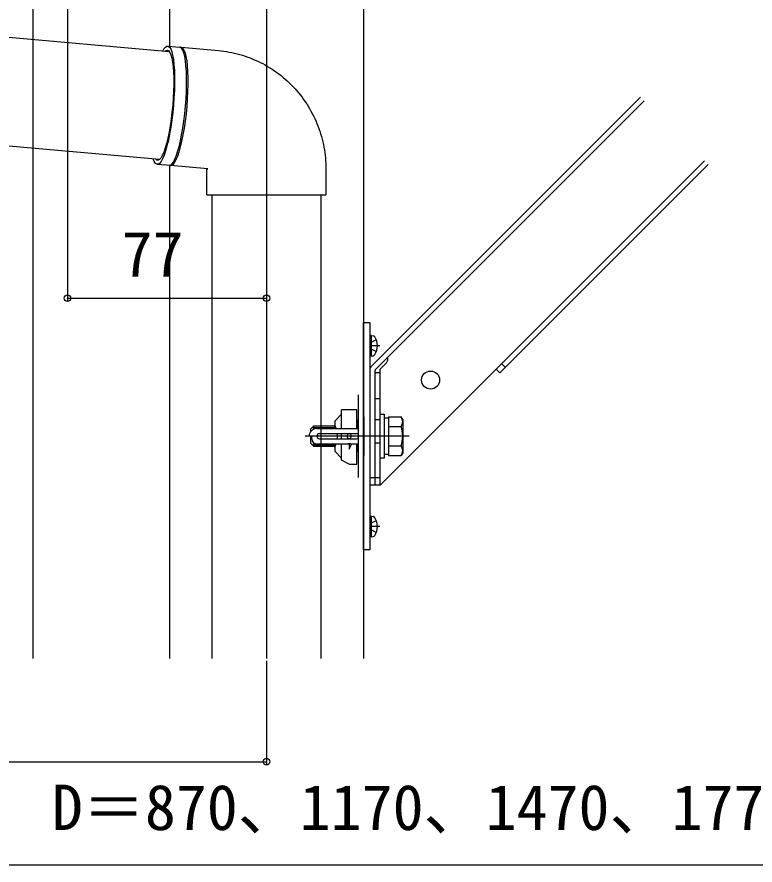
# Model space of a CAD drawing. Units: millimetres, scale not verified. Extents: x -1050 to 1050, y -1565 to 1556.
# Drawn here: x 66 to 351.5, y 144 to 472.2 of the extents above; entities that cross this region are included whole.
import ezdxf
from ezdxf.enums import TextEntityAlignment as Align

# ---------------------------------------------------------------- set-up
doc = ezdxf.new("R2010")
doc.units = ezdxf.units.MM
doc.header["$LTSCALE"] = 8
for name, color, linetype in [('0-4_YKK_12', 2, 'Continuous'), ('0-5_YKK_13', 4, 'Continuous'), ('0-6_YKK_D', 6, 'Continuous')]:
    doc.layers.add(name, color=color, linetype=linetype)
doc.styles.add('ＭＳ ゴシック', font='')
doc.styles.get('ＭＳ ゴシック').set_extended_font_data('MS Gothic')

msp = doc.modelspace()

# ---------------------------------------------------------------- linework, layer by layer
at = {"layer": '0-4_YKK_12'}
for p, q in [((162.5, 565), (162.5, 224)), ((125, 544), (125, 460.931)), ((200, 544), (200, 224)), ((125, 414.749), (125, 224)), ((198, 326), (198, 294))]:
    msp.add_line(p, q, dxfattribs=at)
at = {"layer": '0-5_YKK_13'}
for p, q in [((36.986, 466.758), (124.863, 458.935)), ((124.323, 460.991), (128.974, 460.577)), ((129.464, 460.533), (143.905, 459.248)), ((203.232, 337.23), (307.251, 441.249)), ((204.646, 335.815), (308.665, 439.835)), ((121.161, 417.098), (33.282, 424.921)), ((125.385, 414.714), (120.245, 415.172)), ((139.826, 413.429), (125.385, 414.714)), ((332, 416.5), (206.5, 291)), ((252.804, 334.476), (333.414, 415.086)), ((139.5, 403.426), (139.5, 413.426)), ((139.5, 413.426), (139.895, 413.426)), ((139.895, 413.426), (139.826, 413.429)), ((185.5, 413.426), (185.5, 403.426)), ((139.5, 403.426), (139.895, 403.426)), ((139.895, 403.426), (185.5, 403.426)), ((141.5, 224), (141.5, 403.426)), ((183.5, 403.426), (183.5, 224)), ((203, 349), (202.5, 348.912)), ((202.5, 348.912), (202.5, 341.088)), ((203, 349), (203.802, 348.859)), ((203, 349), (203, 341)), ((206.4, 345), (202.5, 345)), ((203, 341), (202.5, 341.088)), ((203, 341), (203.802, 341.141)), ((206.5, 335.99), (208.888, 338.378)), ((202.5, 335.462), (202.5, 291)), ((204.5, 291), (204.5, 335.462)), ((206.5, 291), (206.5, 335.99)), ((251.39, 335.89), (252.804, 334.476)), ((254.925, 336.597), (253.511, 338.011)), ((206.5, 334.5), (204.5, 334.5)), ((204.5, 324.537), (206.5, 324.537)), ((191.5, 318.5), (189, 315.75)), ((197.5, 320.2), (191.5, 320.2)), ((191.5, 313), (191.5, 320.2)), ((197.5, 313), (197.5, 320.2)), ((189, 315.75), (189, 314.25)), ((198, 316), (197.5, 316)), ((198, 313), (198, 316)), ((200, 313), (200, 317.5)), ((200.3, 317.5), (200, 317.5)), ((200.3, 302.5), (200.3, 317.5)), ((206.5, 316.327), (204.5, 316.327)), ((208.1, 317.05), (209.7, 317.05)), ((209.7, 317.506), (214.619, 317.506)), ((209.7, 317.506), (209.7, 302.494)), ((215.2, 316.5), (214.619, 317.506)), ((215.2, 316.5), (215.2, 303.5)), ((179.7, 312.8), (180.9, 314)), ((179.7, 311.926), (179.7, 312.8)), ((180.252, 313.352), (189.381, 313.352)), ((180.9, 314), (189.117, 314)), ((180.9, 312.791), (180.9, 314)), ((182, 313), (198, 313)), ((200, 313), (200.3, 313)), ((209.7, 314), (209.7, 306)), ((209.7, 313.753), (214.619, 313.753)), ((217.7, 310), (177.5, 310)), ((180, 310), (179, 310)), ((179.7, 307.2), (179.7, 310)), ((180, 309), (180, 310)), ((183, 311), (197.3, 311)), ((183, 309), (197.3, 309)), ((191.5, 309), (191.5, 311)), ((193.75, 309.75), (193.75, 310.25)), ((195.25, 309.75), (195.25, 310.25)), ((179.7, 307.2), (180.9, 306)), ((180.252, 306.648), (189.381, 306.648)), ((180.9, 306), (180.9, 307.33)), ((189.117, 306), (180.9, 306)), ((182, 307), (198, 307)), ((189, 305.75), (189, 304.25)), ((191.5, 300.7), (191.5, 307)), ((195, 307), (194, 307)), ((194.5, 305), (195.5, 307)), ((194.5, 307), (194.5, 305)), ((197.5, 299.2), (197.5, 307)), ((198, 304), (198, 307)), ((200, 302.5), (200, 307)), ((200, 307), (200.3, 307)), ((204.5, 307.365), (206.5, 307.365)), ((209.7, 306.247), (214.619, 306.247)), ((191.5, 301.5), (189, 304.25)), ((198, 304), (197.5, 304)), ((200.3, 302.5), (200, 302.5)), ((209.7, 302.95), (208.1, 302.95)), ((209.7, 302.494), (214.619, 302.494)), ((215.2, 303.5), (214.619, 302.494)), ((194.5, 299.2), (191.5, 300.7)), ((194.5, 299.2), (197.5, 299.2)), ((206.5, 291), (202.5, 291)), ((203, 279), (202.5, 278.912)), ((202.5, 278.912), (202.5, 271.088)), ((203, 279), (203.802, 278.859)), ((203, 279), (203, 271)), ((206.4, 275), (202.5, 275)), ((203, 271), (202.5, 271.088)), ((203, 271), (203.802, 271.141))]:
    msp.add_line(p, q, dxfattribs=at)
for points in [[(122.428, 459.152), (122.846, 459.873), (123.424, 460.588), (123.984, 460.949), (124.517, 460.949), (125.015, 460.588), (125.47, 459.873), (125.875, 458.813), (126.223, 457.427), (126.509, 455.736), (126.728, 453.766), (126.877, 451.549), (126.954, 449.12), (126.957, 446.516), (126.887, 443.78), (126.744, 440.953), (126.53, 438.081)], [(124.895, 414.758), (125.235, 414.8), (125.795, 415.161), (126.373, 415.876), (126.96, 416.936), (127.546, 418.322), (128.123, 420.013), (128.681, 421.983), (129.212, 424.2), (129.706, 426.629), (130.157, 429.233), (130.557, 431.969), (130.9, 434.796), (131.181, 437.667), (131.394, 440.539), (131.537, 443.366), (131.608, 446.102), (131.605, 448.706), (131.528, 451.135), (131.379, 453.352), (131.159, 455.322), (130.873, 457.013), (130.525, 458.399), (130.12, 459.459), (129.666, 460.174), (129.168, 460.535), (128.974, 460.577)], [(129.301, 460.531), (129.657, 460.491), (130.155, 460.131), (130.61, 459.415), (131.015, 458.356), (131.363, 456.97), (131.649, 455.278), (131.868, 453.309), (132.017, 451.092), (132.094, 448.662), (132.097, 446.059), (132.027, 443.322), (131.884, 440.496), (131.67, 437.624)], [(123.392, 459.066), (123.729, 459.302), (124.243, 459.389), (124.724, 459.127), (125.165, 458.519), (125.559, 457.575), (125.9, 456.312), (126.18, 454.749), (126.397, 452.912), (126.547, 450.832), (126.626, 448.543), (126.634, 446.082), (126.571, 443.489), (126.437, 440.808), (126.235, 438.081)], [(143.905, 459.248), (146.009, 459.006), (147.057, 458.857), (148.101, 458.679), (149.14, 458.473), (150.174, 458.243), (151.203, 457.989), (152.226, 457.712), (153.241, 457.412), (154.25, 457.088), (155.251, 456.74), (156.243, 456.369), (157.227, 455.975), (158.201, 455.558), (159.165, 455.118), (160.119, 454.656), (161.062, 454.171), (161.993, 453.665), (162.913, 453.137), (163.82, 452.588), (164.714, 452.018), (165.594, 451.427), (166.461, 450.816), (167.313, 450.185), (168.151, 449.534), (168.973, 448.863), (169.779, 448.174), (170.57, 447.466), (171.343, 446.74), (172.1, 445.996), (172.84, 445.235), (173.561, 444.457), (174.265, 443.662), (174.95, 442.851), (175.616, 442.024), (176.263, 441.182), (176.89, 440.325), (177.498, 439.454), (178.085, 438.569), (178.652, 437.671)], [(126.53, 438.081), (126.25, 435.21), (125.907, 432.383), (125.507, 429.647), (125.056, 427.043), (124.561, 424.614), (124.031, 422.397), (123.473, 420.427), (122.896, 418.736), (122.309, 417.35), (121.723, 416.29), (121.144, 415.575), (120.584, 415.214), (120.051, 415.214), (119.553, 415.575), (119.098, 416.29), (118.704, 417.317)], [(126.235, 438.081), (125.968, 435.355), (125.641, 432.674), (125.258, 430.081), (124.827, 427.62), (124.354, 425.331), (123.847, 423.251), (123.314, 421.414), (122.765, 419.851), (122.207, 418.588), (121.651, 417.644), (121.105, 417.036), (120.579, 416.774), (120.08, 416.861), (119.668, 417.231)], [(131.67, 437.624), (131.39, 434.752), (131.047, 431.926), (130.647, 429.189), (130.196, 426.586), (129.701, 424.156), (129.171, 421.939), (128.613, 419.97), (128.036, 418.278), (127.449, 416.892), (126.863, 415.833), (126.285, 415.117), (125.725, 414.757), (125.385, 414.714)], [(178.652, 437.671), (179.198, 436.759), (179.723, 435.836), (180.226, 434.9), (180.708, 433.953), (181.168, 432.995), (181.606, 432.026), (182.021, 431.048), (182.414, 430.06), (182.784, 429.064), (183.131, 428.059), (183.455, 427.047), (183.756, 426.027), (184.033, 425), (184.286, 423.968), (184.516, 422.929), (184.722, 421.886), (184.904, 420.839), (185.062, 419.787), (185.195, 418.732), (185.305, 417.674), (185.391, 416.614), (185.453, 415.552), (185.488, 414.489), (185.5, 413.426)], [(204.995, 347.258), (202.763, 346.145), (202.5, 345.651)], [(204.995, 342.742), (202.763, 343.855), (202.5, 344.349)], [(202.5, 294), (204.5, 294), (206.5, 294)], [(204.995, 277.258), (202.763, 276.145), (202.5, 275.651)], [(204.995, 272.742), (202.763, 273.855), (202.5, 274.349)]]:
    msp.add_lwpolyline(points, dxfattribs=at)
for points in [[(200, 266), (200, 354), (202.5, 354), (202.5, 266)], [(206.5, 301.5), (206.5, 318.5), (208.1, 318.5), (208.1, 301.5)]]:
    msp.add_lwpolyline(points, close=True, dxfattribs=at)
msp.add_circle((226, 331.713), 3.5, dxfattribs=at)
for centre, radius, start, end in [((203.646, 347.972), 0.9, 32.05588, 80), ((198.9, 345), 6.5, 327.94412, 32.05588), ((203.646, 342.028), 0.9, 280, 327.94412), ((207.474, 339.792), 2, 315, 21.03052), ((205, 335.462), 2.5, 135, 180), ((205, 335.462), 0.5, 135, 180), ((211.877, 315.629), 3.323, 325.61575, 34.38425), ((182, 310), 3, 90, 180), ((180.222, 310), 9.753, 17.91464, 25.83407), ((202.781, 310), 12.419, 342.41205, 17.58795), ((182, 309), 2, 180, 270), ((183, 310), 1, 90, 270), ((180.222, 310), 9.753, 354.11493, 5.88507), ((194.5, 310.25), 0.75, 0, 180), ((194.5, 309.75), 0.75, 180, 0), ((197.3, 310), 1, 45.573, 90), ((197.3, 310), 1, 270, 314.427), ((180.222, 310), 9.753, 334.16593, 342.08536), ((211.877, 304.371), 3.323, 325.61575, 34.38425), ((203.646, 277.972), 0.9, 32.05588, 80), ((198.9, 275), 6.5, 327.94412, 32.05588), ((203.646, 272.028), 0.9, 280, 327.94412)]:
    msp.add_arc(centre, radius, start, end, dxfattribs=at)
at = {"layer": '0-6_YKK_D'}
for p, q in [((72.098, 544), (72.098, 224)), ((85.5, 544), (85.5, 362.426)), ((85.5, 363.426), (162.5, 363.426)), ((162.5, 223), (162.5, 183)), ((-87.5, 184), (162.5, 184)), ((636.5, 144), (-87.5, 144))]:
    msp.add_line(p, q, dxfattribs=at)
for centre in [(85.5, 363.426), (162.5, 363.426), (162.5, 184)]:
    msp.add_circle(centre, 1.275, dxfattribs=at)

# ---------------------------------------------------------------- texts
at = {"layer": '0-6_YKK_D', "style": 'ＭＳ ゴシック'}
for s, p in [('77', (106.477, 366.426)), ('D＝870、1170、1470、1770', (79.5, 152.273))]:
    msp.add_text(s, height=17.6, dxfattribs=at).set_placement(p, align=Align.BOTTOM_LEFT)

doc.saveas('drawing.dxf')
